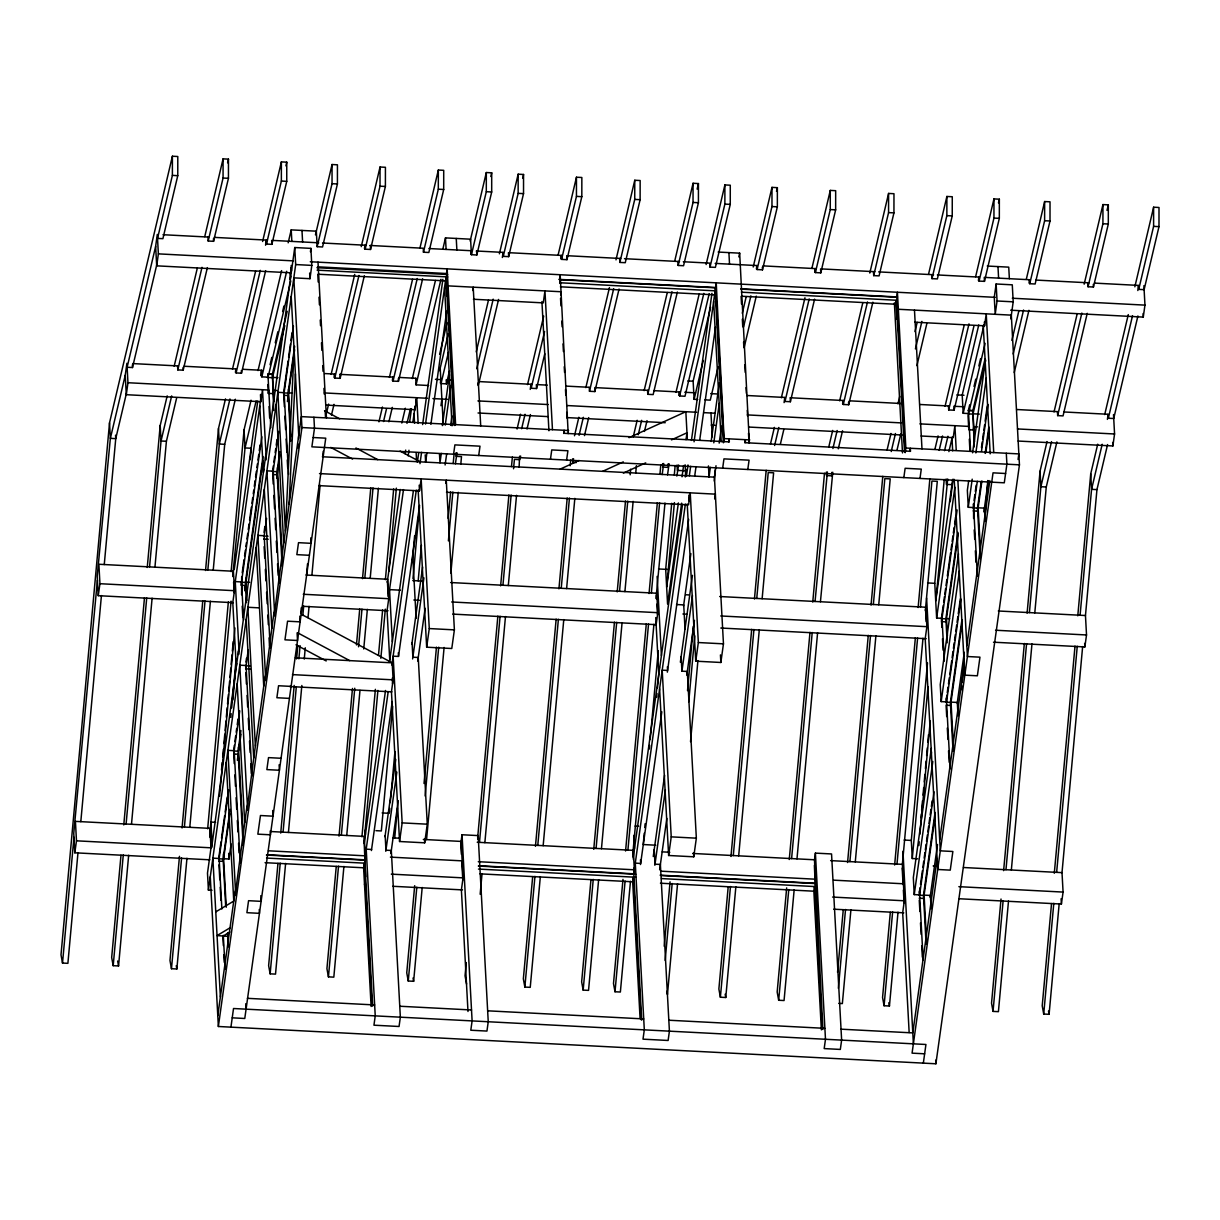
<?xml version="1.0" encoding="UTF-8"?>
<svg xmlns="http://www.w3.org/2000/svg" width="1220" height="1220" viewBox="0 0 1220 1220"><rect width="100%" height="100%" fill="white"/><g stroke="black" fill="none" stroke-linecap="round" stroke-linejoin="round"><path stroke-width="1.5" d="M172.386 175.39L172.401 156.221L177.784 156.511L177.769 175.665L162.9 238.678L157.532 238.403L172.386 175.39L177.769 175.665M208.208 241.026L223.062 178.028L223.077 158.859L228.46 159.134L228.445 178.303L213.576 241.316L208.208 241.026L207.979 237.046M266.494 244.061L281.363 181.048L281.378 161.894L286.761 162.168L286.746 181.338L271.877 244.335L266.494 244.061L266.28 240.081L265.563 245.22M317.169 246.699L332.038 183.686L332.053 164.517L337.437 164.807L337.421 183.961L322.553 246.974L317.169 246.699L316.331 231.175L291.214 229.879L288.164 242.826M365.161 249.185L380.015 186.187L380.045 167.018L385.428 167.292L385.398 186.462L370.544 249.459L365.161 249.185L364.948 245.205L364.46 248.636M423.462 252.22L438.315 189.207L438.346 170.037L443.714 170.327L443.699 189.481L428.845 252.494L423.462 252.22L423.248 248.239L369.995 245.464M471.438 254.706L486.307 191.708L486.322 172.538L491.706 172.813L491.69 191.982L476.822 254.995L471.438 254.706L470.6 239.196L445.483 237.885L442.875 249.002M503.28 256.368L518.149 193.355L518.164 174.185L523.548 174.475L523.533 193.629L508.664 256.642L503.28 256.368L503.067 252.387L502.35 257.512M561.581 259.387L576.45 196.389L576.465 177.22L581.848 177.495L581.818 196.664L566.964 259.677L561.581 259.387L561.368 255.407L560.895 258.838M619.882 262.422L634.736 199.409L634.766 180.255L640.149 180.529L640.119 199.699L625.265 262.696L619.882 262.422L619.668 258.442M678.183 265.457L693.036 202.444L693.067 183.274L698.435 183.564L698.419 202.718L683.566 265.731L678.183 265.457L677.969 261.476M710.025 267.104L724.878 204.091L724.893 184.937L730.277 185.211L730.261 204.381L715.393 267.378L710.025 267.104L709.796 263.123L683.322 261.751M757.101 269.544L771.97 206.546L771.986 187.377L777.369 187.666L777.353 206.82L762.485 269.833L757.101 269.544L756.888 265.563L756.415 268.995M815.402 272.579L830.271 209.565L830.286 190.411L835.669 190.686L835.654 209.855L820.785 272.853L815.402 272.579L815.189 268.598L814.716 272.014M873.703 275.613L888.572 212.6L888.587 193.431L893.97 193.721L893.94 212.875L879.086 275.888L873.703 275.613L873.489 271.633M932.004 278.633L946.857 215.635L946.888 196.466L952.271 196.74L952.24 215.91L937.387 278.923L932.004 278.633L931.79 274.652M979.096 281.088L993.949 218.075L993.964 198.906L999.348 199.195L999.332 218.35L984.464 281.363L979.096 281.088L978.867 277.108L978.394 280.524M1029.756 283.711L1044.625 220.713L1044.64 201.544L1050.023 201.819L1050.008 220.988L1035.139 284.001L1029.756 283.711L1029.543 279.731L1029.07 283.162M1088.057 286.746L1102.926 223.733L1102.941 204.579L1108.324 204.853L1108.309 224.023L1093.44 287.02L1088.057 286.746L1087.843 282.765M1138.733 289.384L1153.601 226.371L1153.617 207.202L1159 207.492L1158.985 226.645L1144.116 289.659L1138.733 289.384L1138.519 285.404L1137.803 290.528M294.127 350.201L285.373 531.081L277.855 392.321L284.123 392.657L288.56 474.382M289.094 504.348L295.408 373.93M298.122 447.969L298.305 444.187M298.58 438.514L299.129 427.183M172.401 156.221L109.525 422.852L61 954.818L62.51 963.053L67.893 963.327L77.989 852.627M62.51 963.053L73.962 837.332M97.417 580.217L73.749 833.351L74.801 852.795L209.886 859.81M80.81 821.655L101.428 595.573M104.264 564.54L115.748 438.636L126.377 393.572M120.993 855.22L111.676 957.441L113.185 965.676L118.553 965.965L128.664 855.266M123.769 824.933L144.478 597.754M147.239 567.468L160.201 425.475L167.186 395.859M113.185 965.676L123.281 854.976M126.102 824.003L146.72 597.922M149.557 566.888L161.04 441L171.669 395.921M131.486 824.293L152.103 598.212M154.94 567.178L166.408 441.274L176.625 398.01M179.477 856.348L169.976 960.476L171.471 968.711L176.854 968.985L186.95 858.285M182.054 827.953L202.779 600.774M205.54 570.487L218.487 428.51L225.487 398.879M171.471 968.711L181.582 858.011M184.403 827.038L205.021 600.957M207.858 569.923L219.325 444.019L229.97 398.955M189.786 827.312L210.404 601.231M213.225 570.197L224.709 444.309L235.338 399.23M207.659 828.807L228.353 601.902M231.114 571.646L244.061 429.837L251.046 400.206M209.855 833.611L231.068 601.14M221.491 770.095L222.177 762.53M222.696 756.873L223.382 749.309M223.9 743.651L224.77 734.211M225.105 730.429L225.975 720.989M226.31 717.207L227.179 707.768M227.515 703.986L228.384 694.546M228.719 690.764L229.589 681.324M229.924 677.542L230.793 668.102M231.144 664.32L231.998 654.881M232.349 651.099L233.203 641.659M219.569 796.309L234.926 627.949M250.283 459.635L251.32 448.258L245.037 447.938L244.061 429.837M230.793 717.436L231.144 713.654M231.663 707.996L236.131 658.891M232.867 699.883L236.146 664.015M277.962 863.363L268.629 965.599L270.138 973.835L275.522 974.124L285.617 863.409M280.722 833.077L294.188 685.411M296.597 658.907L297.817 645.67M300.745 613.477L301.264 607.804M270.138 973.835L280.234 863.135M283.055 832.162L296.292 687.089M298.869 658.83L300.074 645.639M302.819 615.505L303.673 606.081M306.51 575.047L307.531 563.777M288.438 832.452L301.843 685.487M304.253 659.105L305.274 647.805M308.035 617.671L309.056 606.355M311.893 575.321L320.113 485.133M322.69 456.951L323.208 451.308M336.262 866.398L326.929 968.634L328.439 976.869L333.822 977.144L343.918 866.444M339.023 836.112L352.488 688.446M356.454 644.907L359.732 608.933M362.508 578.646L370.788 487.771M328.439 976.869L338.535 866.169M341.356 835.197L354.761 688.232M358.543 646.783L361.974 609.115M364.81 578.082L373.03 487.878M346.739 835.471L359.976 690.398M363.743 648.948L367.357 609.39M370.194 578.356L378.413 488.168M361.928 836.828L375.379 689.33M378.49 655.308L382.623 609.924M385.383 579.668L393.663 488.9M364.124 841.632L377.91 690.428M380.853 658.297L385.322 609.146M388.768 571.478L396.363 488.153M392.688 706.304L381.326 830.942L375.943 830.668M389.424 812.093L389.76 808.311M390.278 802.638L394.945 751.52M412.39 560.316L414.632 535.702M412.97 578.692L419.482 507.291M394.716 837.972L397.476 807.823M418.17 580.857L421.434 545.142M414.693 885.689L406.748 972.782L408.258 981.017L413.641 981.292L422.196 887.474M424.026 783.469L436.455 647.164M448.197 518.424L450.607 491.919M453.2 463.524L454.069 454.069M408.258 981.017L416.813 887.199M425.139 796.004L438.712 647.164M448.396 540.887L452.864 492.026M455.426 463.844L456.966 452.727M426.558 839.619L444.095 647.454M450.866 573.11L458.247 492.316M460.809 464.118L461.495 456.6L456.112 456.326L455.929 452.879M466.269 962.549L465.049 975.802L466.558 984.037M477.661 837.606L497.867 616.115M500.627 585.829L508.908 494.954M511.5 466.558L512.37 457.088M479.475 842.364L500.093 616.283M502.93 585.249L511.149 495.061M513.559 468.754L514.413 459.361L519.796 459.635L520.65 456.036M480.161 894.26L482.037 873.627M484.858 842.654L505.476 616.558M508.313 585.539L516.533 495.335M519.11 467.153L519.613 456.188M532.683 876.601L523.35 978.837L524.859 987.071L530.242 987.346L540.338 876.646M535.443 846.314L556.152 619.135M558.928 588.848L567.208 497.989M570.152 465.796L570.67 460.123M524.859 987.071L534.955 876.372M537.776 845.399L558.394 619.318M561.23 588.284L569.45 498.08M543.159 845.673L563.777 619.592M566.614 588.558L574.833 498.37M590.968 879.635L581.65 981.856L583.16 990.106L588.543 990.381L598.639 879.681M593.743 849.349L614.453 622.169M617.213 591.883L625.509 501.008M583.16 990.106L593.255 879.391M596.077 848.434L616.695 622.337M619.531 591.319L627.751 501.115M630.16 474.809L630.664 469.166M601.46 848.708L622.078 622.627M624.914 591.593L633.134 501.389M635.712 473.207L636.398 465.689M622.993 879.391L613.492 983.518L615.002 991.753L620.37 992.028L630.481 881.328M625.57 850.996L646.295 623.832M649.055 593.53L657.351 502.671M659.944 474.275L660.798 464.805M615.002 991.753L625.097 881.053M627.919 850.081L648.537 624M651.373 592.966L659.593 502.777M662.17 474.58L663.695 463.463M653.92 624.274L632.814 853.786M664.976 503.052L656.009 598.562M667.553 474.87L669.078 463.737M649.299 749.019L649.635 745.237M650.153 739.579L658.251 650.809M671.717 503.265L665.693 569.328L667.569 604.068L681.644 503.143M674.294 474.946L675.148 465.506M644.251 833.214L643.214 844.545L655.765 845.201M644.77 827.556L645.105 823.774M656.65 697.245L657 693.463M657.519 687.805L659.41 667.02M666.806 585.936L674.401 502.594M676.825 476.075L678.625 464.972M664.198 946.202L670.07 881.846M687.516 690.642L693.387 626.272M665.159 960.43L672.174 883.494M688.751 701.805L694.759 635.864M677.558 883.783L667.462 994.483L666.867 991.189M690.52 741.653L697.916 660.63M714.295 481.061L715.316 469.791M728.203 886.757L718.87 988.993L720.38 997.228L725.763 997.502L735.858 886.803M730.963 856.47L751.688 629.307M754.448 599.005L766.19 470.279M720.38 997.228L730.475 886.528M733.296 855.555L753.929 629.474M756.751 598.441L768.234 472.536L773.617 472.826L762.134 598.715M738.679 855.83L759.297 629.749M786.671 887.901L777.17 992.028L778.68 1000.263L784.063 1000.537L794.159 889.837M789.264 859.505L809.988 632.326M812.749 602.039L824.491 473.314M778.68 1000.263L788.776 889.563M791.597 858.59L812.215 632.509M815.052 601.475L827.389 471.972M796.98 858.865L817.598 632.784M820.435 601.75L832.772 472.247M837.545 972.325L843.249 909.861M847.564 862.525L868.274 635.361M871.049 605.074L882.792 476.334M838.353 988.276L845.536 909.479M849.898 861.61L870.516 635.529M873.352 604.495L884.836 478.606L890.219 478.88L878.736 604.784M850.919 909.754L842.364 1003.572L838.765 1003.374M855.281 861.899L875.899 635.803M890.326 912.301L882.563 997.502L884.073 1005.737L889.441 1006.012L898.011 912.194M894.641 864.98L915.366 637.801M918.126 607.514L929.869 478.789M884.073 1005.737L892.628 911.919M896.99 864.065L917.608 637.984M920.444 606.95L931.928 481.046L937.295 481.32L925.339 610.64M909.159 1032.516L902.678 912.773L904.34 900.787L902.373 864.339L922.991 638.258M917.669 858.804L912.285 858.529L911.309 840.428L927.505 662.902M957.136 509.929L942.023 618.326L936.64 618.052L934.764 583.312L944.219 479.49M912.285 858.529L927.962 686.677M935.877 599.904L947.696 478.957M920.932 817.812L921.283 814.03M921.619 810.263L922.488 800.808M923.006 795.15L923.692 787.586M924.211 781.928L924.897 774.364M925.416 768.707L926.102 761.143M926.62 755.485L927.307 747.921M927.825 742.263L928.511 734.714M918.873 845.582L919.224 841.815M919.91 834.251L930.235 720.944M950.243 501.71L953.079 479.231M930.936 757.605L931.455 751.947M961.558 689.651L961.894 685.869M962.245 682.087L964.318 659.364M985.241 514.032L987.788 480.512M1001.025 899.033L991.54 1003.16L993.034 1011.395L998.418 1011.67L1008.513 900.97M1003.618 870.638L1024.342 643.458M1027.103 613.172L1040.05 471.195L1047.034 441.564M993.034 1011.395L1003.13 900.695M1005.966 869.723L1026.584 643.641M1029.405 612.608L1040.889 486.704L1051.533 441.64M1011.349 869.997L1031.967 643.916M1034.789 612.882L1046.272 486.993L1056.901 441.914M1051.533 903.562L1042.215 1005.783L1043.71 1014.034L1049.093 1014.308L1059.189 903.608M1054.293 873.276L1075.018 646.097M1077.778 615.81L1090.726 473.833L1097.71 444.202M1043.71 1014.034L1053.805 903.334M1056.642 872.361L1077.26 646.264M1080.081 615.246L1091.564 489.342L1102.194 444.278M958.783 898.728L1061.4 904.051L1063.077 892.079L1062.01 872.635L1082.643 646.554M993.507 642.193L1084.854 646.936L1086.517 634.964L1085.464 615.52L1096.948 489.616L1107.577 444.553M233.356 602.695L98.256 595.68L97.203 576.236L110.364 438.361L125.248 375.257L126.91 363.285L127.963 382.729L126.3 394.7L260.836 401.7L262.498 389.714L265.975 453.84L263.383 472.475L259.769 405.924M98.256 595.68L99.933 583.709L98.881 564.265L233.416 571.25L234.469 590.693L232.791 602.665L236.268 666.791L238.861 648.155L235.262 581.604L241.545 581.94L243.603 619.958M156.709 264.984L132.507 367.54L127.124 367.266L155.642 246.394L157.304 234.423L158.371 253.867L156.694 265.838L291.229 272.822L290.94 267.531M74.801 852.795L76.479 840.824L75.426 821.38L209.962 828.365L211.014 847.808L76.479 840.824M235.414 372.375L235.887 368.943L236.1 372.923L241.484 373.213L265.67 270.657M232.745 576.038L245.037 447.938L256.139 400.892M260.699 375.668L261.446 370.27L261.812 376.843L268.08 377.163L290.802 280.875M257.755 400.999L234.194 569.832L234.026 566.797M234.057 590.251L260.973 397.262M241.59 594.765L241.697 576.587M242.216 572.82L244.061 559.66M244.579 555.908L245.373 550.266M245.891 546.499L246.425 542.747M246.943 538.981L247.736 533.353M248.255 529.587L249.048 523.944M249.566 520.193L251.396 507.032M251.93 503.265L252.708 497.638M253.242 493.871L253.76 490.104M254.279 486.353L255.071 480.711M255.59 476.959L256.383 471.316M256.901 467.55L257.435 463.798M257.954 460.031L258.747 454.389M259.265 450.637L260.058 444.995M261.797 436.76L241.072 585.264L245.555 585.493L244.823 590.816L244.61 587.034M277.047 390.476L273.265 390.278L272.807 393.603L268.324 393.374L268.781 390.034L127.963 382.729M273.722 410.576L272.411 374.357L267.912 374.128M246.486 602.604L245.403 582.458L262.971 456.509M262.971 460.672L246.028 582.169L249.612 582.352M897.676 313.921L898.332 309.27L1011.334 315.141L1019.447 464.835L935.893 1063.779L218.365 1026.493L301.935 427.549L293.822 277.855L309.971 278.694L311.817 265.396L310.902 248.377L294.752 247.538L290.299 279.487L289.918 272.548M211.99 890.295L208.406 890.112L295.682 264.557L294.752 247.538M218.898 856.913L220.988 841.922M221.521 838.17L224.648 815.692M225.181 811.956L227.271 796.965M234.331 745.344L233.554 750.971L238.037 751.2L243.146 845.475M234.865 741.592L235.643 735.95M236.177 732.198L236.695 728.447M237.214 724.695L238.007 719.068M245.967 662.033L246.486 658.282M264.069 532.271L264.847 526.628M273.326 465.842L272.548 471.469L277.031 471.698L282.14 565.973M273.86 462.075L274.637 456.448M275.171 452.696L275.69 448.945M276.208 445.193L277.001 439.551M284.382 406.717L283.619 392.886L288.072 361.044M288.591 357.292L290.421 344.177M290.94 340.426L291.992 332.938M219.036 859.277L228.704 789.965M234.225 763.506L233.721 754.006L239.745 710.833M245.86 666.943L248.224 650.046M264.221 535.305L266.585 518.409M273.219 484.004L272.716 474.504L278.739 431.331M293.425 325.999L283.757 395.31L288.24 395.539L287.401 401.532M238.037 751.2L240.919 730.551M277.031 471.698L279.822 451.736M225.7 906.231L223.123 859.017L230.046 809.378M290.711 441.167L288.118 393.114L294.645 346.282M229.924 813.633L223.626 858.727L229.009 859.002L231.098 843.965M237.351 760.304L238.205 754.234L233.721 754.006M238.662 750.91L240.981 734.272M276.711 478.164L279.975 454.77M294.645 349.667L288.621 392.886L292.205 393.069M310.429 251.701L310.902 248.377M227.835 945.698L227.683 933.727M217.785 1015.558L235.414 889.121L227.896 750.361L234.179 750.681L240.248 862.83M230.931 1027.148L233.523 1008.513L925.934 1044.488L923.342 1063.123M334.066 377.498L334.554 374.067L334.768 378.048L340.151 378.337L364.338 275.781M392.367 380.518L392.84 377.102L393.053 381.082L398.437 381.357L422.638 278.8M387.258 582.26L400.206 489.449M405.177 453.855L405.696 450.104M409.615 421.998L411.445 408.883M388.57 596.549L403.484 489.601M408.182 455.868L408.974 450.256M412.894 422.15L414.998 407.007M306.006 575.016L387.685 579.271L388.738 598.7L387.06 610.686L389.744 660.233M325.831 405.07L415.105 409.707L416.767 397.735L418.155 423.416M364.216 843.234L385.52 690.474M389.47 662.186L413.412 490.577M417.362 462.288L418.673 452.864M422.623 424.575L442.875 279.349M372.649 1006.088L364.719 859.81L388.158 691.862M391.894 665.053L416.31 490.074M419.985 463.661L421.571 452.345M425.521 424.057L446.047 276.848L454.069 425.017M364.536 884.82L365.176 880.154M365.649 876.829L364.139 841.907M301.553 614.407L392.2 662.826L393.13 679.845L391.452 691.816L399.565 841.51L424.682 842.822L427.274 824.186L418.246 657.488L412.863 657.199L412.07 642.62M318.832 485.621L419.497 490.852L421.159 478.865L429.272 628.559L426.664 647.195L451.781 648.506L454.389 629.871L446.276 480.177L445.834 483.364M446.978 293.867L446.688 295.85L445.773 278.846M447.435 290.528L448.091 285.877L561.093 291.748L560.666 294.859M371.429 850.553L392.215 701.576M398.528 656.314L419.588 505.431M426.954 452.635L425.627 462.06L425.231 454.846M430.889 424.346L446.688 311.191M440.359 383.019L440.832 379.588L435.449 379.313M440.954 405.696L441.884 399.031M385.001 836.722L395.783 759.404M411.826 644.358L422.623 567.041M442.357 425.597L449.463 374.677M385.779 851.301L396.836 772.092M412.619 658.937L423.935 577.838M441.304 453.382L439.978 462.807L439.474 453.764M445.254 425.094L450.775 385.489M470.752 254.156L471.225 250.725L428.861 248.529M390.903 853.466L398.269 800.655M417.743 661.103L425.109 608.292M445.102 464.972L446.688 453.657M450.622 425.368L451.949 415.944M472.735 290.512L473.207 287.173L480.711 425.933M399.565 841.51L402.158 822.89L393.13 656.177L398.513 656.451L398.315 652.807M453.596 454.206L454.892 444.888L480.009 446.184L478.713 455.502M462.029 834.754L472.109 1020.911L470.798 1030.229L486.948 1031.068L488.244 1021.75L478.164 835.593L462.029 834.754L460.809 843.416L461.404 854.351M461.861 862.845L462.151 860.862L390.4 857.126M530.258 389.409L530.975 384.269L531.188 388.25L536.571 388.539L544.776 353.739M423.325 839.452L461.099 841.419L463.066 877.866L461.389 889.853L467.992 1011.502M477.676 839.055L478.164 835.593M550.464 459.238L551.76 449.921L567.91 450.759L566.598 460.077M563.686 433.466L564.128 430.279L564.296 433.313L729.316 441.884L729.163 438.849L728.706 442.036M568.184 433.618L560.178 274.729L559.736 283.177M678.93 395.417L679.403 391.986L679.616 395.966L685 396.256L709.186 293.7M450.622 582.535L656.756 593.24L657.809 612.684L656.131 624.67L452.696 614.102M686.021 439.642L686.982 432.795L671.488 439.871M666.654 587.064L678.381 502.945M682.026 476.791L683.596 465.567M685.304 476.974L686.341 469.502M633.287 857.218L682.483 504.561M686.433 476.273L688.004 464.957M691.435 440.435L711.946 293.334M685.381 504.043L633.79 873.794L641.72 1020.072M689.33 475.754L690.642 466.33M694.058 441.808L715.118 290.833L560.239 282.781M640.5 864.538L661.819 711.779M667.34 672.174L688.659 519.415M694.698 476.044L696.025 466.604M699.7 440.207L715.484 327.051M683.551 606.066L690.871 553.605M653.249 856.516L664.595 775.264M680.363 662.186L692.472 575.352M711.153 441.457L719.312 382.988M654.85 865.285L665.388 789.843M681.949 671.03L692.487 595.589M709.049 476.791L710.375 467.351M713.791 442.845L719.312 403.24M659.654 869.784L666.821 818.406M686.799 675.194L694.439 620.385M687.226 503.936L695.736 661.179L720.852 662.475L723.46 643.84L714.432 477.142L716.018 465.75M719.175 443.119L721.538 426.146M714.676 498.95L715.347 494.146L319.518 473.589M724.238 441.716L716.231 282.842L715.591 287.508L723.917 441.381M681.141 656.604L681.934 671.183L687.317 671.457L696.346 838.17L693.753 856.806L668.636 855.495L671.229 836.859L662.201 670.161L667.584 670.436L667.386 666.791M695.736 661.179L698.343 642.543L690.23 492.849L688.568 504.821L446.489 492.255M722.667 468.19L723.963 458.872L749.08 460.169L747.784 469.486M744.856 442.875L745.298 439.688L745.466 442.723L910.501 451.293L910.334 448.258L909.891 451.461M749.354 443.028L739.671 253.165L718.153 252.052M784.079 402.6L784.795 397.461L746.762 395.493M842.608 403.911L843.096 400.495L843.31 404.476L848.693 404.75L872.879 302.194M814.441 860.039L815.402 853.115L831.552 853.954L841.632 1040.111L840.321 1049.429L824.186 1048.59L825.482 1039.272L815.402 853.115M692.67 853.451L814.472 859.78L822.89 1029.482M814.777 908.198L815.433 903.547M815.89 900.223L814.38 865.3M897.218 317.261L896.944 319.243L895.953 301.02M905.85 448.03L905.194 452.681L896.761 296.917L897.417 292.251L905.85 448.03L1018.852 453.901L1018.075 459.483M903.837 477.599L905.133 468.282L921.283 469.12L919.987 478.438M719.678 596.519L925.812 607.224L926.88 626.668L925.202 638.639L937.707 869.479L950.258 870.135L952.866 851.499L940.3 850.843L926.605 598.044M935.71 601.033L952.668 479.551M936.64 618.052L954.894 487.222M941.87 627.354L941.398 618.616L943.228 605.455M943.685 602.207L944.463 596.595M944.798 594.186L945.591 588.543M946.034 585.386L946.811 579.774M947.33 576.038L950.563 552.828M950.975 549.869L951.768 544.272M952.149 541.543L952.927 535.9M953.323 533.048L954.116 527.452M954.635 523.7L955.55 517.112M914.695 322.187L984.555 325.816L986.233 313.83L993.736 452.589M974.201 446.962L972.889 410.759L968.405 410.53M947.178 642.803L945.881 618.845L957.944 532.378M958.371 533.537L946.034 621.88L941.55 621.651M931.363 748.226L913.322 877.592L914.237 894.611L919.621 894.885L934.001 791.765M958.493 553.773L940.239 684.603L941.169 701.607L946.552 701.896L960.887 599.096M968.665 480.909L967.353 490.287L968.268 507.291L973.652 507.566L977.311 481.32M972.584 452.788L985.394 360.922M996.13 283.986L994.269 297.284L995.2 314.302L997.06 300.989L996.13 283.986L1012.28 284.824L1013.195 301.828L1010.816 318.862M914.237 894.611L932.812 761.493M941.169 701.607L959.423 570.777M968.268 507.291L972.203 479.17M975.863 452.925L986.324 377.925M919.255 893.284L920.048 887.626M920.505 884.347L922.411 870.668M922.854 867.481L923.723 861.228M924.165 858.102L924.943 852.475M925.309 849.928L926.102 844.27M926.514 841.22L927.413 834.831M927.825 831.857L928.618 826.23M928.984 823.53L929.777 817.873M930.174 814.975L930.967 809.348M931.363 806.557L932.141 800.899M946.186 700.311L946.903 695.11M947.223 692.777L948.016 687.15M948.474 683.901L949.328 677.74M949.77 674.553L951.691 660.828M952.119 657.732L953.003 651.434M953.415 648.384L954.208 642.787M954.574 640.149L955.351 634.507M955.763 631.563L956.663 625.113M957.075 622.23L957.852 616.618M958.249 613.828L960.338 598.791M973.606 518.5L973.545 504.089M974.078 500.322L974.871 494.664M975.314 491.416L976.183 485.24M981.444 447.526L982.237 441.869M982.649 438.91L983.427 433.298M983.808 430.553L984.601 424.895M985.12 421.129L987.224 406.046M981.505 451.324L988.047 404.461M926.117 944.066L923.479 895.404L935.054 812.444M953.034 751.078L950.395 702.415L961.939 619.699M980.255 558.653L977.51 508.099L981.2 481.702M985.135 453.413L988.825 427.015M935.221 815.478L923.647 898.438L919.163 898.21M962.366 620.858L950.563 705.45L946.079 705.221L946.705 716.628M981.886 480.97L977.678 511.134L973.194 510.905M985.836 452.681L989.252 428.174M930.128 897.234L937.494 844.484M957.212 703.162L964.303 652.288M983.899 511.851L988.23 480.832M937.112 858.544L912.789 1032.898L841.037 1029.177M939.705 839.909L964.227 664.214M966.819 645.578L989.832 480.604M1107.409 419.39L1108.126 414.266L1108.339 418.246L1113.723 418.521L1137.909 315.965M1018.151 441.045L1112.884 445.956L1114.562 433.984L1113.509 414.541M1010.648 310.2L1143.277 317.093L1144.955 305.122L1143.902 285.678M174.17 366.229L197.32 268.095M204.746 236.619L223.077 158.859M207.369 267.622L183.183 370.178L177.8 369.904L202.001 267.348M227.591 162.839L228.46 159.134M232.471 369.263L255.62 271.13M262.605 241.499L281.378 161.894M236.1 372.923L260.287 270.367M285.892 165.874L286.761 162.168M258.03 370.59L281.606 270.611M261.812 376.843L286.7 271.298M270.077 364.765L271.801 357.414M275.262 342.744L277.87 331.733M282.628 311.542L283.924 306.037M273.875 401.593L272.395 374.174L287.219 311.329M284.779 325.648L272.563 377.407L277.946 377.681M315.462 234.881L332.053 164.517M331.123 374.387L354.715 274.409M361.257 246.638L380.045 167.018M326.502 413.092L328.622 404.079M334.768 378.048L358.954 275.491M331.459 415.181L334.005 404.354M378.947 421.845L382.439 407.038M389.424 377.407L412.574 279.288M420 247.812L438.346 170.037M383.522 421.525L386.496 408.913M393.053 381.082L417.255 278.526M388.906 421.815L392.306 407.388M401.822 423.035L405.314 408.227M412.299 378.596L435.449 280.478M406.977 423.386L410.393 408.913M428.632 385.505L416.066 384.849L440.969 279.319M439.627 354.273L447.038 322.858M439.596 370.651L448.335 333.624M470.157 241.041L486.322 172.538M448.396 352.443L441.045 383.568L446.428 383.858L449.448 371.032M490.837 176.519L491.706 172.813M476.242 351.94L488.473 300.089M499.392 253.806L518.164 174.185M476.776 368.745L493.185 299.159M522.678 178.181L523.548 174.475M498.568 299.434L478.27 385.505L478.118 382.851M517.067 429.028L520.559 414.22M527.543 384.59L543.708 316.087M558.12 254.98L576.465 177.22M521.641 428.708L525.042 414.281M531.188 388.25L544.577 331.489M527.025 428.983L530.425 414.571M574.498 435.753L578.859 417.24M585.844 387.625L609.436 287.63M615.978 259.86L634.766 180.255M576.297 462.578L572.714 462.38L573.568 458.781M579.088 435.342L583.343 417.316M619.058 289.018L594.857 391.559L589.489 391.284L613.675 288.728M584.471 435.616L588.726 417.591M633.226 436.943L637.16 420.275M644.145 390.644L667.294 292.525M674.721 261.05L693.067 183.274M638.243 434.762L641.644 420.336M677.359 292.037L653.158 394.594L647.774 394.319L671.976 291.763M697.138 189.115L698.435 183.564M644.465 431.438L647.027 420.625M675.987 392.306L699.136 294.173M706.121 264.542L724.893 184.937M679.616 395.966L703.818 293.41M697.703 399.489L694.119 399.306L693.128 381.204L710.574 307.272M694.119 399.306L703.269 360.495M738.801 256.871L739.671 253.165M718.122 366.808L710.253 400.145L704.87 399.855M742.294 313.281L746.213 296.612M753.213 266.997L771.986 187.377M743.559 326.99L750.895 295.865M776.5 191.357L777.369 187.666M744.185 347.425L756.278 296.14M770.461 444.065L774.38 427.396M781.364 397.781L804.956 297.802M811.94 268.171L830.286 190.411M774.608 445.498L778.863 427.473M814.579 299.174L790.392 401.731L785.009 401.441L809.195 298.885M780.419 443.973L783.819 429.547M828.746 447.099L832.68 430.431M839.665 400.8L862.814 302.682M869.799 273.051L888.587 193.431M832.909 448.533L837.164 430.507M843.31 404.476L867.496 301.919M838.293 448.808L842.547 430.782M887.047 450.119L890.981 433.466M897.966 403.835L899.719 396.424M915 331.626L917.181 322.37M928.542 274.225L946.888 196.466M891.21 451.553L895.465 433.527M915.427 348.905L921.908 321.424M897.02 450.028L900.848 433.817M916.921 365.664L926.849 323.544M935.008 448.868L938.073 435.906M945.058 406.275L964.273 324.81M975.634 276.681L993.964 198.906M939.156 450.393L942.557 435.982M973.941 325.984L954.07 410.225L948.687 409.95L969 323.879M998.478 202.901L999.348 199.195M944.539 450.683L947.94 436.257M948.885 451.613L952.347 436.943M978.76 324.962L962.199 395.173L963.175 413.275L968.558 413.565L985.135 343.338M963.175 413.275L984.098 324.581M970.601 451.08L968.39 410.332L969.702 404.781M974.018 386.481L975.741 379.13M978.852 365.969L980.59 358.588M974.566 441.762L972.874 410.56L984.997 359.183M985.714 360.098L973.041 413.793L979.324 414.114M1011.883 340.41L1018.883 310.78M1026.31 279.304L1044.64 201.544M1013.195 353.983L1023.549 310.033M1014.247 372.573L1028.933 310.307M1054.034 411.948L1077.184 313.815M1084.168 284.184L1102.941 204.579M1087.234 313.342L1063.047 415.898L1057.664 415.608L1081.85 313.052M1107.013 210.404L1108.324 204.853M1104.71 414.571L1128.286 314.592M1134.844 286.822L1153.617 207.202M1108.339 418.246L1132.526 315.69M215.772 911.874L233.752 901.092L226.234 762.332M230.016 927.825L217.053 935.587L227.332 936.319M223.336 935.923L229.817 932.034M560.163 469.12L579.103 460.474M629.032 437.66L685.838 411.704L687.333 439.23M602.634 471.332L623.298 461.892M623.344 473.086L645.716 462.868M223.062 178.028L228.445 178.303M281.363 181.048L286.746 181.338M332.038 183.686L337.421 183.961M380.015 186.187L385.398 186.462M438.315 189.207L443.699 189.481M486.307 191.708L491.69 191.982M518.149 193.355L523.533 193.629M576.45 196.389L581.818 196.664M634.736 199.409L640.119 199.699M693.036 202.444L698.419 202.718M724.878 204.091L730.261 204.381M771.97 206.546L777.353 206.82M830.271 209.565L835.654 209.855M888.572 212.6L893.94 212.875M946.857 215.635L952.24 215.91M993.949 218.075L999.332 218.35M1044.625 220.713L1050.008 220.988M1102.926 223.733L1108.309 224.023M1153.601 226.371L1158.985 226.645M987.224 266.036L1008.742 267.149L1009.367 278.694M163.007 234.713L208.589 237.077M214.278 237.381L267.454 240.142M273.143 240.431L318.725 242.81M322.522 243.009L366.198 245.266M476.334 251L502.93 252.372M508.618 252.677L561.795 255.437M567.483 255.727L620.66 258.488M624.457 258.686L679.525 261.553M715.179 263.398L757.346 265.594M763.034 265.884L816.088 268.644M821.777 268.934L874.831 271.694M878.629 271.892L933.574 274.744M937.356 274.942L979.05 277.108M1030.214 279.776L984.25 277.382L984.464 281.363M1035.902 280.066L1088.957 282.827M1094.63 283.116L1138.214 285.388M158.371 253.867L293.196 260.866M310.276 261.751L995.261 297.344M1012.31 298.229L1144.955 305.122M295.682 264.557L311.817 265.396M997.06 300.989L1013.195 301.828M317.566 266.829L446.322 273.509M558.836 279.365L716.277 287.539M740.692 288.804L897.462 296.948M560.071 279.746L714.95 287.798L723.353 442.799M741.272 289.155L896.822 297.238M316.971 267.714L447.618 274.515M317.093 270.154L447.74 276.94M741.44 292.19L896.99 300.272M318.237 274.225L445.498 280.844M560.407 286.807L714.569 294.828M741.577 296.231L895.739 304.237L896.303 300.242L904.523 452.208M473.421 299.251L543.281 302.88L544.959 290.909L552.462 429.669M687.745 380.914L693.128 381.204M956.815 394.899L963.998 395.265M132.629 363.575L178.288 365.954M183.991 366.244L235.353 368.913M242.963 369.309L261.995 370.3M324.779 373.564L334.295 374.052M339.999 374.357L393.267 377.117M398.97 377.422L416.096 378.307M446.535 379.893L450.332 380.091M478.835 381.57L532.042 384.33M537.745 384.635L547.246 385.123M566.248 386.115L589.046 387.289M594.75 387.594L647.957 390.354M653.661 390.644L680.257 392.032M684.786 392.276L695.553 392.825M710.665 393.618L718.26 394.014M790.468 397.766L843.676 400.526M849.379 400.816L900.68 403.484M919.682 404.476L948.184 405.955M963.388 406.748L953.857 406.245L954.07 410.225M1016.595 409.508L1058.396 411.674M1064.099 411.979L1107.806 414.251M272.395 374.174L267.912 373.93L270.825 427.762M968.39 410.332L972.874 410.56M267.454 377.453L271.938 377.697M967.933 413.854L972.416 414.083M324.413 392.932L427.534 398.284M432.917 398.574L447.572 399.337M477.92 400.907L548.115 404.552M567.087 405.543L696.605 412.268M703.681 412.634L715.057 413.229M747.311 414.907L900.97 422.882M919.941 423.874L969.26 426.436M977.555 426.863L973.743 426.664L973.285 429.989L968.802 429.76M1017.51 428.937L1114.562 433.984M283.619 392.886L288.118 393.114M478.042 412.985L548.009 416.615M566.919 417.591L665.251 422.7M711.168 425.094L714.95 425.292M748.988 427.061L902.175 435.021M921.085 435.997L953.232 437.675L954.909 425.688L956.236 450.287M568.611 430.507L301.34 416.615L283.696 543.068L276.177 404.308M724.68 438.62L749.782 439.917M301.935 427.549L1019.447 464.835M313.189 437.522L325.74 438.178L244.778 1018.486L232.227 1017.831M1005.585 473.497L993.034 472.841L912.072 1053.15L924.638 1053.805M166.408 441.274L161.04 441L160.201 425.475M224.709 444.309L219.325 444.019L218.487 428.51M1046.272 486.993L1040.889 486.704L1040.05 471.195M1096.948 489.616L1091.564 489.342L1090.726 473.833M684.511 470.767L677.344 470.401L677.054 464.972M951.798 484.66L946.415 484.386L946.11 478.941M322.415 456.768L714.432 477.142M973.026 507.855L977.51 508.099M272.716 474.504L277.199 474.733M263.535 536.022L268.019 536.251M263.703 539.057L268.187 539.286M658.51 568.962L667.477 569.42M927.581 582.931L934.764 583.312M309.407 555.298L296.841 554.642L298.519 542.671L311.069 543.327L310.78 537.852M412.787 580.567L422.242 581.055M685.64 594.75L689.422 594.948M998.311 610.991L1085.464 615.52M400.297 590.175L389.531 589.626L392.337 641.598M676.536 604.54L683.718 604.907L685.015 629.032M949.648 618.723L946.506 618.555L947.437 635.681M240.904 582.23L245.403 582.458M941.398 618.616L945.881 618.845M99.933 583.709L234.469 590.693M303.262 594.262L388.738 598.7M413.839 600.011L419.512 600.301M451.674 601.978L657.809 612.684M682.91 613.995L686.692 614.194M720.745 615.963L926.88 626.668M995.566 630.237L1086.517 634.964M302.499 606.294L388.051 610.732M720.807 628.025L926.239 638.7M258.625 607.834L247.858 607.27L255.376 746.03M429.272 628.559L454.389 629.871M698.343 642.543L723.46 643.84M295.332 657.793L392.2 662.826M245.433 665.784L249.917 666.029M945.912 702.186L950.395 702.415M245.601 668.819L250.085 669.063M292.464 674.614L393.13 679.845M291.107 686.403L278.556 685.747L276.879 697.733L289.445 698.389M289.628 686.524L391.94 691.847M281.088 758.276L268.522 757.62L266.86 769.606L279.41 770.247L279.121 764.787M382.135 812.932L389.302 813.298M635.056 826.077L638.655 826.26M904.127 840.046L911.309 840.428M402.158 822.89L427.274 824.186M671.229 836.859L696.346 838.17M215.62 822.326L210.907 822.082L211.944 841.159L207.492 873.093L208.406 890.112M271.16 831.552L364.231 836.386L365.283 855.83L268.415 850.797M393.114 837.881L398.787 838.17M477.233 842.257L633.302 850.355L634.354 869.799L478.286 861.701M662.216 851.865L669.826 852.261M830.622 860.619L902.373 864.339M933.163 865.941L936.96 866.139M963.48 867.511L1062.01 872.635M371.597 849.455L366.213 849.166L375.241 1015.879L373.945 1025.197L399.047 1026.493L400.358 1017.175L391.315 850.477L385.947 850.188L385.154 835.609M661.362 871.202L815.524 879.208M833.565 880.154L903.425 883.783M958.859 886.665L1063.077 892.079M266.844 854.732L364.719 859.81M478.941 865.758L634.491 873.825M660.111 875.167L815.661 883.249M266.402 855.037L364.795 860.146M478.316 866.047L635.757 874.221M661.377 875.548L815.036 883.539M266.57 858.072L364.963 863.18M478.469 869.082L635.925 877.256M661.545 878.583L815.189 886.574M218.639 858.788L223.123 859.017M918.995 895.175L923.479 895.404M265.06 862.677L363.987 867.816M479.933 873.84L633.851 881.846M660.447 883.219L814.365 891.225M218.776 861.152L223.26 861.32M391.315 874.145L463.066 877.866M832.589 897.066L904.34 900.787M392.779 886.284L462.471 889.898M833.717 909.19L903.761 912.835M247.385 998.326L374.647 1004.944M399.763 1006.241L471.515 1009.977M487.649 1010.816L643.718 1018.913M668.834 1020.225L824.888 1028.338M324.55 410.743L339.663 418.811M400.099 451.095L420.244 461.861M355.935 447.984L377.758 459.65M330.742 447.404L352.58 459.071M297.665 632.814L349.728 660.63M295.987 644.8L326.228 660.95M1048.498 1011.014L1049.093 1014.308M888.846 1002.718L889.441 1006.012M725.168 994.209L725.763 997.502M413.046 977.998L413.641 981.292M176.259 965.691L176.854 968.985M117.654 961.024L118.553 965.965M1143.094 313.555L1143.277 317.093M1112.701 442.433L1112.884 445.956M1093.303 284.367L1093.44 287.02M1084.656 643.397L1084.854 646.936M1057.45 411.628L1057.664 415.608M1061.11 898.759L1061.4 904.051M997.975 266.585L998.601 278.129M1006.302 453.245L1006.896 464.179L1004.289 482.815L311.878 446.84L314.486 428.205L313.891 417.27M984.357 322.034L984.555 325.816M983.244 325.481L990.198 453.84M985.135 521.443L984.418 508.13L978.135 507.81L980.407 549.625M973.453 503.784L977.372 576.191M968.024 415.623L968.695 427.991M969.305 439.2L969.915 450.515M974.216 529.907L974.734 539.408M975.36 550.815L975.969 562.222M957.883 480.558L967.414 656.528L979.965 657.168L977.372 675.804L964.806 675.148L954.208 479.384M951.951 437.568L952.668 450.866M948.474 405.97L948.687 409.95M958.035 715.759L957.303 702.445L951.036 702.125L953.399 745.847M941.809 614.544L944.341 661.087M946.339 698.114L950.166 768.829M942.48 638.761L943.106 650.184M947.315 728.035L947.94 739.442M948.55 750.834L949.175 762.241M914.481 310.109L921.985 448.868M925.538 609.222L926.209 621.59M931.104 908.747L930.387 895.449L924.104 895.114L926.575 940.742M935.694 1060.134L935.893 1063.779M894.382 302.85L902.495 452.91M919.422 891.103L923.144 959.865M919.255 900.116L919.88 911.523M920.49 922.915L921.115 934.322M921.725 945.729L922.351 957.136M902.952 851.285L913.384 1043.832M902.19 868.106L903.074 884.561M903.379 890.036L904.066 902.785M848.54 402.097L848.693 404.75M820.572 268.873L820.785 272.853M831.735 472.399L831.918 475.846L826.535 475.571L826.352 472.125M790.179 397.75L790.392 401.731M822.219 1028.994L814.502 886.543L813.847 891.195L821.365 1029.863M784.795 397.461L785.009 401.441M762.347 267.18L762.485 269.833M741.104 296.399L741.516 304.009M742.339 319.198L742.751 326.808M743.575 341.996L743.895 347.7M744.81 364.795L745.222 372.39M746.045 387.594L746.365 393.282M747.28 410.377L747.586 416.081M748.516 433.176L749.034 442.677M728.904 252.616L729.529 264.145M713.639 301.477L721.233 441.655M710.955 413.016L712.251 436.867M720.44 654.896L720.852 662.475M708.454 465.918L709.049 476.867M688.812 495.167L689.117 500.825M685.106 464.805L685.716 476.12M693.539 853.009L693.753 856.806M668.041 463.905L668.224 467.351L662.856 467.062L662.658 463.615M647.561 390.339L647.774 394.319M657.122 576.404L661.408 655.582M656.467 595.238L656.665 598.776M656.955 604.083L657.519 614.682M655.75 617.595L658.815 674.202M659.608 688.797L668.636 855.495M654.225 849.593L655.018 864.172L660.386 864.446L669.414 1031.159L668.118 1040.477L643.001 1039.165L644.312 1029.848L635.284 863.15L640.668 863.424L640.47 859.78M633.775 835.395L634.491 848.571M633.012 852.353L633.409 859.429M633.881 868.152L634.08 871.797M641.049 1019.6L633.332 877.119L632.677 881.785L640.088 1018.563M594.72 388.906L594.857 391.559M589.26 387.304L589.489 391.284M566.751 255.697L566.964 259.677M572.531 458.933L572.714 462.38M560.544 298.305L560.956 305.915M561.779 321.119L562.1 326.823M563.015 343.918L563.426 351.528M564.25 366.732L564.57 372.435M565.485 389.546L565.805 395.25M566.721 412.36L567.041 418.063M541.924 301.584L548.924 430.751M536.342 384.559L536.571 388.539M508.45 252.662L508.664 256.642M476.608 251.015L476.822 254.995M456.25 238.449L456.875 249.978M445.483 237.885L446.108 249.429M455.609 424.636L447.161 268.858L446.52 273.524L454.74 425.49M444.568 287.493L452.056 425.795M446.215 379.877L446.428 383.858M440.207 368.059L443.272 424.728M461.8 861.64L462.792 879.864M415.715 378.291L416.066 384.849M415.883 399.184L416.066 402.722M414.907 406.168L415.105 409.707M419.192 485.179L419.497 490.852M414.037 413.931L414.541 423.218M416.142 452.91L416.554 460.337M418.155 489.967L426.664 647.195M412.757 556.183L416.127 618.403M424.468 839.024L424.682 842.822M398.299 378.703L398.437 381.357M370.331 245.479L370.544 249.459M387.396 581.269L388.219 596.382M392.261 678.167L392.565 683.841M365.176 830.103L365.421 834.587M339.923 374.357L340.151 378.337M371.978 1005.615L364.262 863.15L363.606 867.801L371.124 1006.469M318.008 262.147L326.441 417.926M317.779 274.409L318.191 282.003M319.015 297.207L319.426 304.802M320.25 320.006L320.555 325.694M321.47 342.805L321.882 350.399M322.705 365.588L323.025 371.292M323.94 388.387L324.261 394.091M325.176 411.186L325.496 416.889M309.651 273.036L309.971 278.694M301.981 230.427L302.606 241.972M291.214 229.879L291.839 241.407M291.214 265.441L291.504 270.825M290.756 276.162L265.67 460.199L265.518 457.164M291.214 296.49L298.732 435.25M288.408 389.104L290.985 436.653M299.815 616.161L300.12 621.849L287.554 621.193L284.962 639.829L297.512 640.485L297.1 632.875M284.885 416.218L285.617 429.531M286.12 439.032L286.852 452.33M287.264 459.94L287.676 467.55M271.663 240.355L271.877 244.335M284.153 539.728L274.119 615.978L273.951 612.943M277.458 467.626L282.399 558.851M279.243 583.328L273.173 471.179L266.89 470.844L274.409 609.603L271.816 628.239L264.298 489.479M267.836 384.529L268.324 393.374M269.025 406.565L269.65 417.88M273.844 495.411L274.561 508.725M275.079 518.226L275.69 529.632M276.315 541.039L276.925 552.431M277.55 563.838L278.16 575.245M260.821 394.395L261.111 399.702M260.455 394.624L260.836 401.7M263.84 469.151L238.571 654.53L238.403 651.495M272.273 624.914L265.106 680.531L264.938 677.496M270.245 647.881L264.176 535.732L257.893 535.397L265.411 674.157L253.714 758.016L246.196 619.257M264.115 546.667L264.74 558.058M265.35 569.466L265.975 580.872M266.585 592.279L267.21 603.687M267.82 615.093L268.339 624.594M269.056 637.892L269.467 645.502M272.7 810.476L273.005 816.18L260.455 815.524L257.847 834.16L270.413 834.8L270.2 831.018M256.215 547.383L263.733 686.143M241.346 370.56L241.484 373.213M245.815 578.387L247.004 600.347M254.172 754.692L247.004 810.293L246.837 807.259M260.821 895.678L261.126 901.351L248.56 900.695L246.898 912.682L259.448 913.338L259.25 909.54M252.037 775.752L246.059 665.495L239.791 665.174L247.309 803.934L244.702 822.57L237.183 683.81M242.216 606.172L242.826 617.595M245.799 672.632L246.425 684.039M247.05 695.446L247.66 706.837M248.285 718.245L248.895 729.651M249.52 741.058L250.131 752.466M250.756 763.872L251.259 773.373M233.127 573.247L233.34 577.029M233.615 582.077L234.179 592.691M236.726 663.466L211.639 847.519L211.472 844.484M245.174 819.245L235.124 895.48L234.957 892.445M213.439 238.662L213.576 241.316M238.464 747.128L243.405 838.384M234.85 774.913L235.475 786.32M236.085 797.727L236.71 809.135M237.32 820.541L237.946 831.948M238.556 843.34L239.074 852.856M245.784 1003.694L246.089 1009.169M228.704 853.329L229.009 859.002M223.367 854L226.249 907.253M227.637 932.766L228.399 946.857M221.872 909.007L219.142 858.484L212.859 858.163L220.378 996.923M223.306 935.359L225.136 969.122M218.975 864.827L219.798 879.803M220.195 887.276L220.912 900.375M222.848 936.091L223.351 945.469M223.855 954.833L224.266 962.336M209.779 832.131L210.069 837.438M183.046 367.525L183.183 370.178M210.267 876.799L218.365 1026.493M177.586 365.924L177.8 369.904M155.642 246.394L156.694 265.838M132.37 364.887L132.507 367.54M125.248 375.257L126.3 394.7M115.549 435.189L115.748 438.636L110.364 438.361L109.525 422.852"/></g></svg>
